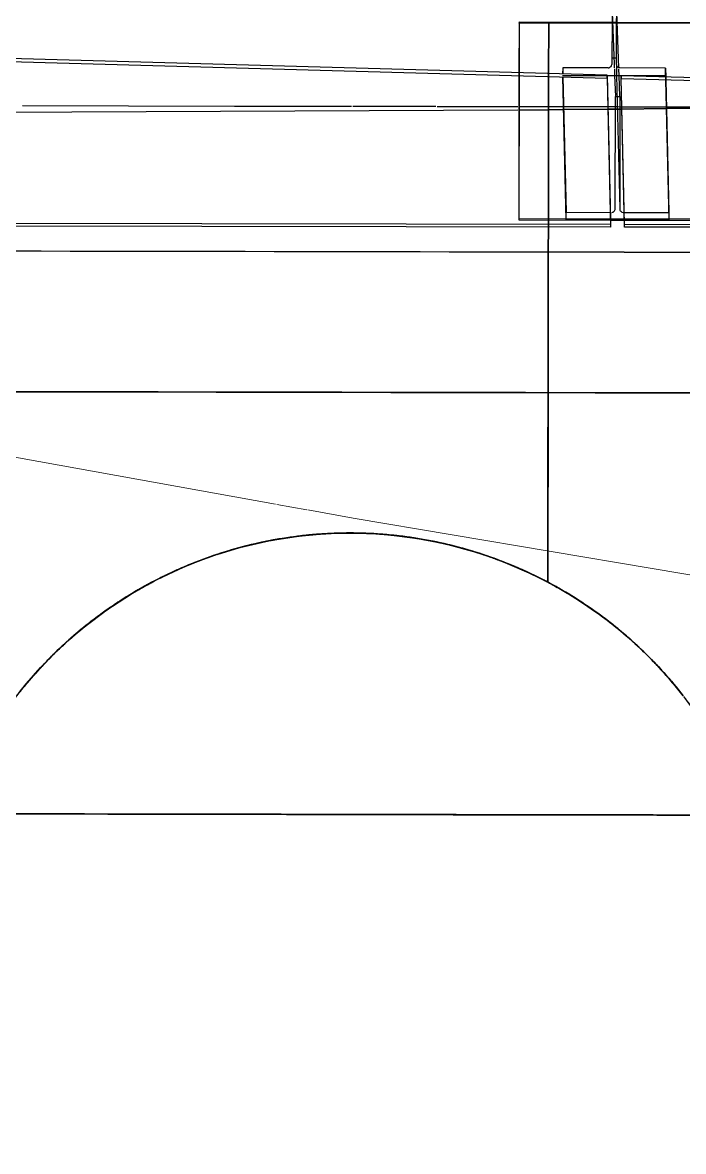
# Model space of a CAD drawing. Header units: metres. Extents: x -1147 to -802, y 5 to 567.
# Drawn here: x -994.52 to -993.581, y 508.175 to 509.779 of the extents above; entities that cross this region are included whole.
import ezdxf

# ---------------------------------------------------------------- set-up
doc = ezdxf.new("R2010")
doc.units = ezdxf.units.M
doc.layers.add('A-GENM', color=7, linetype='Continuous', lineweight=35)

# ---------------------------------------------------------------- blocks, each defined once
blk = doc.blocks.new('T2DPAA-T2D-PWA-SU-M2D-000002_dwg-40815123-DRG-2873010 - GENERAL ARRANGEMENT PLAN')
at = {"color": 7, "lineweight": 18, "true_color": 0xf0f0f0}
for p, q in [((-192.4275, 1034.0349), (-192.5016, 1034.9392)), ((-192.4238, 1033.9898), (-192.4274, 1034.0327))]:
    blk.add_line(p, q, dxfattribs=at)
at = {"color": 7, "lineweight": 18, "true_color": 0xf0f0f0, "flags": 128}
blk.add_lwpolyline([(-192.2862, 1032.5034), (-192.4184, 1033.923), (-192.4237, 1033.9882)], dxfattribs=at)
blk = doc.blocks.new('T2DPAA-T2D-PWA-SU-M2D-000100_Survey_rvt-1-DRG-2873010 - GENERAL ARRANGEMENT PLAN')
at = {"color": 254, "lineweight": 18, "true_color": 0xe1e1e1, "rotation": 75.11694444444437}
blk.add_blockref('T2DPAA-T2D-PWA-SU-M2D-000002_dwg-40815123-DRG-2873010 - GENERAL ARRANGEMENT PLAN', (-45.8213, 429.4778), dxfattribs=at)
blk = doc.blocks.new('T2DPAA-T2D-C3S-RW-M2D-100010_dwg-40802999-DRG-2873010 - GENERAL ARRANGEMENT PLAN')
at = {"color": 254, "lineweight": 25, "true_color": 0xe1e1e1}
for p, q in [((27.0903, -642.1642), (26.5806, -640.2328)), ((27.5198, -643.7921), (27.0905, -642.1651))]:
    blk.add_line(p, q, dxfattribs=at)
at = {"color": 254, "lineweight": 25, "true_color": 0xd5d5d5}
for p, q in [((27.5104, -642.1652), (27.4337, -641.8743)), ((27.5528, -642.3258), (27.5104, -642.1652)), ((27.5834, -642.4416), (27.5533, -642.3276)), ((27.6013, -642.5096), (27.5839, -642.4436)), ((27.6131, -642.5543), (27.6013, -642.5096)), ((27.6296, -642.6169), (27.6136, -642.556)), ((27.6457, -642.6777), (27.6296, -642.6169)), ((27.6492, -642.691), (27.6457, -642.6777)), ((27.6501, -642.6945), (27.6495, -642.6921)), ((27.6508, -642.6971), (27.6501, -642.6945)), ((27.6669, -642.7581), (27.6508, -642.6971)), ((27.685, -642.8268), (27.6669, -642.7581))]:
    blk.add_line(p, q, dxfattribs=at)
blk = doc.blocks.new('T2DPAA-T2D-PWC-RW-M2D-100010_RoadDesign_rvt-1-DRG-2873010 - GENERAL ARRANGEMENT PLAN')
at = {"color": 254, "lineweight": 18, "true_color": 0xe3e3e3, "rotation": 75.11694444444437}
blk.add_blockref('T2DPAA-T2D-C3S-RW-M2D-100010_dwg-40802999-DRG-2873010 - GENERAL ARRANGEMENT PLAN', (-1722.337, 648.0105), dxfattribs=at)
blk = doc.blocks.new('CappingBeam_RS39A_CB04 - CappingBeam_RS39A_CB04-57951987-DRG-2873010 - GENERAL ARRANGEMENT PLAN')
at = {"layer": 'A-GENM', "color": 253, "lineweight": 25, "true_color": 0xa3a3a3}
blk.add_open_spline([(109.4872, -4.711), (109.5435, -4.9245), (109.6562, -5.3515), (109.8816, -6.2056), (110.1633, -7.2733), (110.5014, -8.5546), (110.8394, -9.8358), (111.1775, -11.1169), (111.4334, -12.0866), (111.5765, -12.6293), (111.6071, -12.7449)], degree=3, knots=[0, 0, 0, 0, 0.0208333, 0.0416667, 0.0833333, 0.125, 0.1666667, 0.2083333, 0.25, 0.2612826, 0.2612826, 0.2612826, 0.2612826], dxfattribs=at)
at = {"layer": 'A-GENM', "color": 9, "lineweight": 25, "true_color": 0xbebebe}
for points in [[(110.8394, -9.8358), (110.9521, -10.2628), (111.0648, -10.6899), (111.1775, -11.1169)], [(111.1775, -11.1169), (111.2902, -11.544), (111.4028, -11.971), (111.5155, -12.398)]]:
    blk.add_open_spline(points, degree=3, dxfattribs=at)
blk = doc.blocks.new('Foundations-Piles - Px-1200-66435316-DRG-2873010 - GENERAL ARRANGEMENT PLAN')
at = {"layer": 'A-GENM', "color": 9, "lineweight": 25, "true_color": 0xbebebe}
for start, end in [(98.1818, 106.3636), (98.3596, 98.5825), (90, 98.1818), (94.9444, 97.7989), (90.4895, 94.9444), (90.164, 90.4895), (85.2605, 90), (86.7848, 89.6375), (85.2605, 86.7848), (82.3965, 85.2605), (81.8182, 85.2605), (81.9684, 82.3965), (73.6364, 81.8182), (103.1376, 105.9618), (98.5825, 103.1376), (78.6446, 81.4775), (74.3033, 78.6446), (73.7727, 74.3033), (106.3636, 114.5455), (106.6753, 114.5063), (65.4545, 73.6364), (70.5164, 73.319), (66.2101, 70.5164), (114.5455, 122.7273), (114.5455, 115.2366), (65.6922, 66.2101), (115.2366, 122.3499), (57.2727, 65.3533), (62.3963, 65.1622), (58.1168, 62.3963), (122.7273, 130.9091), (122.7273, 125.0334), (122.3499, 122.7273), (57.3808, 58.1168), (49.0909, 57.2727), (54.2818, 57.0073), (125.0334, 180), (50.0234, 54.2818), (130.9091, 139.0909), (49.1846, 50.0234), (40.9091, 49.0909), (46.1713, 48.8547), (41.9298, 46.1713), (139.0909, 147.2727), (40.988, 41.9298), (32.7273, 40.9091), (38.064, 40.7044), (33.8361, 38.064), (147.2727, 155.4545), (32.7911, 33.8361), (24.5455, 32.7273), (29.959, 32.5569), (25.7423, 29.959), (24.5938, 25.7423), (155.4545, 163.6364), (16.3636, 24.5455), (21.8559, 24.4124), (17.6484, 21.8559), (16.3962, 17.6484), (163.6364, 171.8182), (8.1818, 16.3636), (13.7542, 16.2713), (9.5543, 13.7542), (8.2308, 9.5543), (171.8182, 180), (5.6538, 8.1818), (0, 8.1818), (1.46, 5.6538), (180, 261.0336), (180, 188.1818), (351.8182, 0), (357.5544, 0), (0, 1.46), (353.3656, 357.5544), (351.8508, 353.3656), (188.1818, 196.3636), (343.6364, 351.8182), (349.4558, 351.8182), (345.2793, 349.4558), (343.7001, 345.2793), (196.3636, 204.5455), (335.4545, 343.6364), (341.3189, 343.5736), (337.1622, 341.3189), (335.4873, 337.1622), (204.5455, 212.7273), (327.2727, 335.4545), (333.2004, 335.363), (329.045, 333.2004), (327.3163, 329.045), (212.7273, 220.9091), (322.8889, 327.2727), (325.0821, 327.1535), (322.8889, 325.0821), (319.0909, 322.6844), (320.9277, 322.6844), (319.1453, 320.9277), (220.9091, 229.0909), (310.9091, 319.0909), (316.964, 318.9451), (312.8103, 316.964), (310.9744, 312.8103), (229.0909, 237.2727), (304.4598, 310.9091), (308.846, 310.7376), (304.6927, 308.846), (302.7273, 304.2872), (302.8036, 304.2872), (237.2727, 245.4545), (294.5455, 302.7273), (300.7283, 302.531), (296.575, 300.7283), (294.633, 296.575), (245.4545, 253.6364), (286.3636, 294.5455), (288.4572, 292.6107), (292.6107, 294.3251), (253.6364, 261.8182), (278.1818, 286.3636), (284.4932, 286.12), (286.4625, 288.4572), (261.0336, 261.8182), (278.1818, 280.1511), (280.1511, 284.4932), (261.8182, 264.2124), (261.8182, 270), (264.2124, 268.889), (268.889, 270), (270, 278.1818), (270, 272.219), (272.219, 276.7535), (276.7535, 278.1818)]:
    blk.add_arc((0, 0), 0.6, start, end, dxfattribs=at)
at = {"layer": 'A-GENM', "color": 254, "lineweight": 25, "true_color": 0xd1d1d1}
for start, end in [(97.7989, 98.1818), (89.6375, 90), (81.4775, 81.8182), (105.9618, 106.3636), (73.319, 73.6364), (65.4545, 65.6922), (286.12, 286.3636)]:
    blk.add_arc((0, 0), 0.6, start, end, dxfattribs=at)
blk = doc.blocks.new('StitchPour_RS39A_05 - StitchPour_RS39A_05-60503718-DRG-2873010 - GENERAL ARRANGEMENT PLAN')
at = {"layer": 'A-GENM', "color": 253, "lineweight": 25, "true_color": 0xa3a3a3}
for points, knots in [([(109.2938, -4.762), (109.3502, -4.9756), (109.4629, -5.4027), (109.6883, -6.2568), (109.97, -7.3246), (110.3081, -8.6059), (110.6461, -9.8872), (110.9842, -11.1684), (111.2401, -12.1381), (111.3833, -12.6808), (111.4138, -12.7963)], [0, 0, 0, 0, 0.0208333, 0.0416667, 0.0833333, 0.125, 0.1666667, 0.2083333, 0.25, 0.2612735, 0.2612735, 0.2612735, 0.2612735]), ([(110.8339, -12.9504), (110.8034, -12.8347), (110.6038, -12.0783), (110.3197, -11.0016), (109.9816, -9.7203), (109.728, -8.7592), (109.4744, -7.7982), (109.2209, -6.8372), (108.9673, -5.8762), (108.7982, -5.2355), (108.7137, -4.9151)], [0.7387138, 0.7387138, 0.7387138, 0.7387138, 0.75, 0.8125, 0.84375, 0.875, 0.90625, 0.9375, 0.96875, 1, 1, 1, 1])]:
    blk.add_open_spline(points, degree=3, knots=knots, dxfattribs=at)
at = {"layer": 'A-GENM', "color": 9, "lineweight": 25, "true_color": 0xbebebe}
for points in [[(110.1161, -10.2301), (110.2121, -10.5941), (110.3082, -10.958), (110.4042, -11.322)], [(110.8807, -10.7759), (110.9152, -10.9067), (110.9497, -11.0376), (110.9842, -11.1684)], [(110.9842, -11.1684), (111.0969, -11.5955), (111.2096, -12.0226), (111.3223, -12.4496)], [(110.4042, -11.322), (110.4375, -11.4481), (110.4708, -11.5742), (110.504, -11.7003)]]:
    blk.add_open_spline(points, degree=3, dxfattribs=at)
at = {"layer": 'A-GENM', "color": 253, "lineweight": 25, "true_color": 0xa3a3a3}
blk.add_open_spline([(110.504, -11.7003), (110.5434, -11.8494), (110.5827, -11.9984), (110.622, -12.1474)], degree=3, dxfattribs=at)
blk = doc.blocks.new('SCR_SW_6 - SCR_SW_6-66993697-DRG-2873010 - GENERAL ARRANGEMENT PLAN')
at = {"layer": 'A-GENM', "color": 253, "lineweight": 25, "true_color": 0xa3a3a3}
for p, q in [((0.0053, 0.2117), (1.107, 0.2405)), ((1.107, 0.2366), (0.0053, 0.2077)), ((1.107, 0.2405), (1.101, 0)), ((1.101, -0.004), (1.107, 0.2366)), ((1.107, 0.2405), (1.107, 0.2366)), ((0.0053, 0.2114), (0.0002, 0.0059)), ((0.0053, 0.2077), (0.0053, 0.2117)), ((0.0053, 0.2077), (0, -0.004)), ((0.0002, 0.0059), (0, 0)), ((0, 0), (0, -0.004)), ((1.101, 0), (0.0001, 0)), ((0, -0.004), (1.101, -0.004)), ((1.101, 0), (1.101, -0.004))]:
    blk.add_line(p, q, dxfattribs=at)
blk = doc.blocks.new('SCR_SW_7 - SCR_SW_7-66993698-DRG-2873010 - GENERAL ARRANGEMENT PLAN')
at = {"layer": 'A-GENM', "color": 253, "lineweight": 25, "true_color": 0xa3a3a3}
for p, q in [((0.0806, 0.1841), (1.1061, 0.2112)), ((1.106, 0.2072), (1.1061, 0.2112)), ((1.1061, 0.2112), (1.1061, 0.2072)), ((1.1061, 0.2072), (0.0805, 0.1802)), ((1.1008, -0.004), (1.1061, 0.2072)), ((1.1008, 0), (1.106, 0.2072)), ((1.1008, 0), (0.0802, 0)), ((0.0802, -0.0039), (1.1008, -0.004)), ((1.1008, -0.004), (1.1008, 0))]:
    blk.add_line(p, q, dxfattribs=at)
blk = doc.blocks.new('POST_1400_1A_250UB - 1A-68650725-DRG-2873010 - GENERAL ARRANGEMENT PLAN')
at = {"layer": 'A-GENM', "color": 253, "lineweight": 25, "true_color": 0xa3a3a3}
for p, q in [((-1094.1127, 509.7938), (-1094.1128, 509.7765)), ((-1094.1063, 509.7938), (-1094.1127, 509.7938)), ((-1094.1127, 509.7938), (-1094.1099, 509.7193)), ((-1094.1064, 509.7765), (-1094.1063, 509.7938)), ((-1094.1033, 509.7144), (-1094.1063, 509.7938)), ((-1094.1128, 509.7765), (-1094.1132, 509.7283)), ((-1094.1068, 509.7283), (-1094.1064, 509.7765)), ((-1094.1132, 509.7283), (-1094.1132, 509.7193)), ((-1094.1068, 509.7283), (-1094.1132, 509.7283)), ((-1094.1068, 509.7193), (-1094.1068, 509.7283)), ((-1094.183, 509.7145), (-1094.1831, 509.7056)), ((-1094.1182, 509.7144), (-1094.183, 509.7145)), ((-1094.183, 509.7145), (-1094.1828, 509.7056)), ((-1094.1163, 509.7148), (-1094.1172, 509.7145)), ((-1094.1147, 509.7158), (-1094.1163, 509.7148)), ((-1094.1099, 509.7193), (-1094.1097, 509.7144)), ((-1094.1096, 509.7133), (-1094.1093, 509.7036)), ((-1094.1068, 509.7192), (-1094.1066, 509.708)), ((-1094.1066, 509.708), (-1094.1065, 509.7036)), ((-1094.1038, 509.7147), (-1094.1054, 509.7158)), ((-1094.1018, 509.7144), (-1094.1038, 509.7147)), ((-1094.1029, 509.7036), (-1094.1032, 509.7124)), ((-1094.037, 509.7142), (-1094.1018, 509.7144)), ((-1094.0371, 509.7035), (-1094.037, 509.7142)), ((-1094.037, 509.7142), (-1094.0367, 509.7015)), ((-1094.1831, 509.7037), (-1094.12, 509.7036)), ((-1094.1782, 509.4981), (-1094.183, 509.7017)), ((-1094.1827, 509.7017), (-1094.1782, 509.5092)), ((-1094.12, 509.7036), (-1094.0371, 509.7035)), ((-1094.1093, 509.7036), (-1094.1081, 509.674)), ((-1094.1065, 509.7036), (-1094.102, 509.514)), ((-1094.1017, 509.6739), (-1094.1029, 509.7036)), ((-1094.037, 509.7015), (-1094.0369, 509.6976)), ((-1094.0369, 509.6976), (-1094.0322, 509.4979)), ((-1094.0367, 509.7015), (-1094.0366, 509.6976)), ((-1094.0366, 509.6976), (-1094.0322, 509.5089)), ((-1094.1084, 509.5142), (-1094.1081, 509.674)), ((-1094.1081, 509.674), (-1094.1058, 509.6739)), ((-1094.1045, 509.6739), (-1094.1017, 509.6739)), ((-1094.1017, 509.6739), (-1094.102, 509.5141)), ((-1094.1782, 509.4981), (-1094.1782, 509.5092)), ((-1094.1782, 509.5092), (-1094.1156, 509.5091)), ((-1094.1134, 509.5091), (-1094.1124, 509.5092)), ((-1094.1124, 509.5092), (-1094.1115, 509.5095)), ((-1094.1115, 509.5095), (-1094.1099, 509.5106)), ((-1094.1006, 509.5106), (-1094.099, 509.5095)), ((-1094.099, 509.5095), (-1094.097, 509.5091)), ((-1094.0956, 509.5091), (-1094.0325, 509.5089)), ((-1094.0322, 509.5089), (-1094.0322, 509.4979)), ((-1094.1154, 509.498), (-1094.1782, 509.4981)), ((-1094.0953, 509.498), (-1094.1154, 509.498)), ((-1094.0322, 509.4979), (-1094.0953, 509.498))]:
    blk.add_line(p, q, dxfattribs=at)
for centre, start_param, end_param in [((-1094.1182, 509.7193), 4.687085, 4.78717), ((-1094.1182, 509.7193), 4.78717, 4.887255), ((-1094.1182, 509.7193), 5.472472, 6.257893), ((-1094.1018, 509.7193), 3.116277, 3.901699)]:
    blk.add_ellipse(centre, major_axis=(0.005, 0.00012), ratio=0.989156, start_param=start_param, end_param=end_param, dxfattribs=at)
for points in [[(-1094.1099, 509.5106), (-1094.1094, 509.5111), (-1094.1087, 509.5122), (-1094.1084, 509.5135), (-1094.1084, 509.5142)], [(-1094.102, 509.5141), (-1094.102, 509.5135), (-1094.1018, 509.5122), (-1094.101, 509.5111), (-1094.1006, 509.5106)]]:
    blk.add_open_spline(points, degree=3, dxfattribs=at)
blk = doc.blocks.new('PLATE ph - PLATE ph-V18-DRG-2873010 - GENERAL ARRANGEMENT PLAN')
at = {"layer": 'A-GENM', "color": 253, "lineweight": 25, "true_color": 0xa3a3a3}
for p, q in [((-1094.2447, 509.7782), (-1094.2449, 509.7074)), ((-1094.2447, 509.7782), (-1094.2445, 509.7797)), ((-1094.2447, 509.7073), (-1094.2445, 509.7782)), ((-1094.1128, 509.7779), (-1094.2447, 509.7782)), ((-1094.2445, 509.7797), (-1094.1128, 509.7794)), ((-1094.1128, 509.7794), (-1094.1075, 509.7794)), ((-1094.1069, 509.7779), (-1094.1128, 509.7779)), ((-1094.1064, 509.7794), (-1093.9645, 509.7791)), ((-1093.9647, 509.7776), (-1094.1064, 509.7779)), ((-1093.9649, 509.6995), (-1093.9647, 509.7776)), ((-1093.9645, 509.7791), (-1093.9647, 509.6995)), ((-1093.9645, 509.7791), (-1093.9647, 509.7776)), ((-1094.2449, 509.7074), (-1094.2452, 509.4983)), ((-1094.245, 509.4998), (-1094.2447, 509.7073)), ((-1093.9652, 509.4977), (-1093.9649, 509.6955)), ((-1093.9647, 509.6955), (-1093.965, 509.4992)), ((-1093.9649, 509.6955), (-1093.9649, 509.6995)), ((-1093.9647, 509.6995), (-1093.9647, 509.6955)), ((-1094.245, 509.4998), (-1094.2452, 509.4983)), ((-1094.2452, 509.4983), (-1094.1154, 509.498)), ((-1094.1783, 509.4996), (-1094.245, 509.4998)), ((-1094.1154, 509.4995), (-1094.1783, 509.4996)), ((-1094.0954, 509.4995), (-1094.1154, 509.4995)), ((-1094.0323, 509.4994), (-1094.0954, 509.4995)), ((-1093.9652, 509.4992), (-1094.0323, 509.4994)), ((-1093.9652, 509.4977), (-1093.965, 509.4992)), ((-1094.1154, 509.498), (-1094.0953, 509.498)), ((-1094.0953, 509.498), (-1093.9652, 509.4977))]:
    blk.add_line(p, q, dxfattribs=at)
blk = doc.blocks.new('T2DPAA-T2D-C3S-RS-M3D-100334_rvt-1-DRG-2873010 - GENERAL ARRANGEMENT PLAN')
at = {"layer": 'A-GENM', "color": 253, "lineweight": 25, "true_color": 0xa3a3a3}
for p, q in [((-1094.203, 509.7062), (-1094.2028, 509.7781)), ((-1094.2028, 509.7781), (-1094.203, 509.7062)), ((-1094.2028, 509.7781), (-1094.203, 509.7062)), ((-1094.203, 509.7062), (-1094.2028, 509.7781)), ((-1094.203, 509.6705), (-1094.203, 509.7062)), ((-1094.203, 509.7062), (-1094.203, 509.6549)), ((-1094.203, 509.7062), (-1094.203, 509.6705)), ((-1094.203, 509.6549), (-1094.203, 509.7062)), ((-1094.2033, 509.4988), (-1094.203, 509.6705)), ((-1094.203, 509.6705), (-1094.2033, 509.4988)), ((-1095.086, 509.6511), (-1094.2467, 509.6547)), ((-1095.086, 509.6511), (-1094.2467, 509.6547)), ((-1094.245, 509.6547), (-1094.203, 509.6549)), ((-1094.245, 509.6547), (-1094.203, 509.6549)), ((-1094.203, 509.6549), (-1094.2033, 509.4982)), ((-1094.2033, 509.4982), (-1094.203, 509.6549)), ((-1094.203, 509.6549), (-1094.1819, 509.6551)), ((-1094.1819, 509.6551), (-1094.203, 509.6549)), ((-1094.1819, 509.6551), (-1094.119, 509.6558)), ((-1094.119, 509.6558), (-1094.1819, 509.6551)), ((-1094.119, 509.6558), (-1094.1053, 509.656)), ((-1094.1053, 509.656), (-1094.119, 509.6558)), ((-1094.1042, 509.656), (-1094.1018, 509.656)), ((-1094.1018, 509.656), (-1094.1042, 509.656)), ((-1094.1018, 509.656), (-1094.099, 509.656)), ((-1094.099, 509.656), (-1094.1018, 509.656)), ((-1094.099, 509.656), (-1094.036, 509.6567)), ((-1094.036, 509.6567), (-1094.099, 509.656)), ((-1094.036, 509.6567), (-1093.965, 509.6575)), ((-1093.965, 509.6575), (-1094.036, 509.6567)), ((-1094.2034, 509.453), (-1094.2033, 509.4884)), ((-1094.2033, 509.4884), (-1094.2034, 509.453)), ((-1094.2033, 509.4884), (-1094.2034, 509.453)), ((-1094.2034, 509.453), (-1094.2033, 509.4884)), ((-1094.2033, 509.4884), (-1094.2033, 509.4982)), ((-1094.2033, 509.4982), (-1094.2033, 509.4884)), ((-1094.2033, 509.4982), (-1094.2033, 509.4884)), ((-1094.2033, 509.4884), (-1094.2033, 509.4982))]:
    blk.add_line(p, q, dxfattribs=at)
at = {"layer": 'A-GENM', "color": 9, "lineweight": 25, "true_color": 0xbebebe}
for p, q in [((-1094.2034, 509.453), (-1094.2038, 509.253)), ((-1094.2038, 509.253), (-1094.2034, 509.453)), ((-1094.2036, 509.3271), (-1094.2034, 509.453)), ((-1094.2038, 509.253), (-1094.2036, 509.3271)), ((-1094.2038, 509.253), (-1094.2042, 508.9836)), ((-1094.2042, 508.9836), (-1094.2038, 509.253)), ((-1094.2039, 509.1553), (-1094.2038, 509.253)), ((-1094.2042, 508.9836), (-1094.2039, 509.1553)), ((-1094.5982, 509.0427), (-1094.558, 509.049)), ((-1094.558, 509.049), (-1094.528, 509.0519)), ((-1094.528, 509.0519), (-1094.5141, 509.0528)), ((-1094.5141, 509.0528), (-1094.5039, 509.0532)), ((-1094.5024, 509.0532), (-1094.4734, 509.0533)), ((-1094.4734, 509.0533), (-1094.4442, 509.0521)), ((-1094.4442, 509.0521), (-1094.4294, 509.0509)), ((-1094.4294, 509.0509), (-1094.389, 509.0457)), ((-1094.6413, 509.0328), (-1094.6109, 509.0402)), ((-1094.6109, 509.0402), (-1094.5982, 509.0427)), ((-1094.389, 509.0457), (-1094.3613, 509.0405)), ((-1094.3613, 509.0405), (-1094.3459, 509.0371)), ((-1094.3459, 509.0371), (-1094.3065, 509.0262)), ((-1094.7214, 509.005), (-1094.6913, 509.017)), ((-1094.6913, 509.017), (-1094.68, 509.0209)), ((-1094.68, 509.0209), (-1094.6755, 509.0225)), ((-1094.6736, 509.0231), (-1094.6413, 509.0328)), ((-1094.3065, 509.0262), (-1094.2808, 509.0176)), ((-1094.2808, 509.0176), (-1094.2651, 509.0117)), ((-1094.758, 508.9879), (-1094.7214, 509.005)), ((-1094.2651, 509.0117), (-1094.2277, 508.9954)), ((-1094.7677, 508.9828), (-1094.758, 508.9879)), ((-1094.2277, 508.9954), (-1094.2042, 508.9836)), ((-1094.7968, 508.9662), (-1094.7677, 508.9828)), ((-1094.1887, 508.9751), (-1094.2042, 508.9836)), ((-1094.1534, 508.9534), (-1094.1887, 508.9751)), ((-1094.8305, 508.9441), (-1094.7968, 508.9662)), ((-1094.866, 508.9171), (-1094.8387, 508.9383)), ((-1094.8387, 508.9383), (-1094.8305, 508.9441)), ((-1094.0862, 508.9016), (-1094.1181, 508.928)), ((-1094.8856, 508.9003), (-1094.866, 508.9171)), ((-1094.9027, 508.8844), (-1094.8962, 508.8906)), ((-1094.8962, 508.8906), (-1094.8875, 508.8986)), ((-1094.9277, 508.8587), (-1094.9027, 508.8844)), ((-1094.9507, 508.8321), (-1094.9277, 508.8587)), ((-1094.0269, 508.8408), (-1094.0547, 508.8715)), ((-1094.0119, 508.8223), (-1094.0269, 508.8408))]:
    blk.add_line(p, q, dxfattribs=at)
at = {"layer": 'A-GENM', "color": 9, "lineweight": 25, "true_color": 0xbebebe, "flags": 128}
for points in [[(-1094.2034, 509.453), (-1094.2036, 509.3271), (-1094.2038, 509.253)], [(-1094.2038, 509.253), (-1094.2039, 509.1553), (-1094.2042, 508.9836)], [(-1094.1181, 508.928), (-1094.1328, 508.9391), (-1094.1534, 508.9534)], [(-1094.0547, 508.8715), (-1094.0683, 508.8849), (-1094.0862, 508.9016)]]:
    blk.add_lwpolyline(points, dxfattribs=at)
at = {"layer": 'A-GENM', "color": 254, "lineweight": 25, "true_color": 0xd1d1d1}
for points in [[(-1094.5327, 509.0516), (-1094.55, 509.0502), (-1094.5673, 509.0481), (-1094.5845, 509.0452)], [(-1094.522, 509.0523), (-1094.5256, 509.0521), (-1094.5291, 509.0519), (-1094.5327, 509.0516)], [(-1094.5017, 509.0532), (-1094.5085, 509.0531), (-1094.5153, 509.0527), (-1094.522, 509.0523)], [(-1094.4586, 509.0529), (-1094.473, 509.0535), (-1094.4874, 509.0536), (-1094.5017, 509.0532)], [(-1094.4484, 509.0523), (-1094.4518, 509.0526), (-1094.4552, 509.0527), (-1094.4586, 509.0529)], [(-1094.4383, 509.0516), (-1094.4417, 509.0519), (-1094.4451, 509.0521), (-1094.4484, 509.0523)], [(-1094.4157, 509.0494), (-1094.4232, 509.0503), (-1094.4308, 509.051), (-1094.4383, 509.0516)], [(-1094.3731, 509.0429), (-1094.3872, 509.0456), (-1094.4014, 509.0478), (-1094.4157, 509.0494)], [(-1094.6159, 509.0391), (-1094.6332, 509.0352), (-1094.6504, 509.0305), (-1094.6673, 509.0251)], [(-1094.6052, 509.0413), (-1094.6088, 509.0406), (-1094.6123, 509.0399), (-1094.6159, 509.0391)], [(-1094.5874, 509.0447), (-1094.5933, 509.0437), (-1094.5993, 509.0426), (-1094.6052, 509.0413)], [(-1094.3648, 509.0413), (-1094.3676, 509.0418), (-1094.3703, 509.0424), (-1094.3731, 509.0429)], [(-1094.3575, 509.0397), (-1094.3599, 509.0403), (-1094.3624, 509.0408), (-1094.3648, 509.0413)], [(-1094.3311, 509.0333), (-1094.3392, 509.0355), (-1094.3474, 509.0375), (-1094.3557, 509.0393)], [(-1094.2903, 509.0209), (-1094.3037, 509.0255), (-1094.3173, 509.0297), (-1094.3311, 509.0333)], [(-1094.6861, 509.0188), (-1094.6896, 509.0176), (-1094.693, 509.0163), (-1094.6965, 509.015)], [(-1094.671, 509.024), (-1094.676, 509.0223), (-1094.6811, 509.0206), (-1094.6861, 509.0188)], [(-1094.2837, 509.0186), (-1094.2859, 509.0194), (-1094.2881, 509.0202), (-1094.2903, 509.0209)], [(-1094.2758, 509.0157), (-1094.2784, 509.0167), (-1094.281, 509.0177), (-1094.2837, 509.0186)], [(-1094.6965, 509.015), (-1094.7135, 509.0086), (-1094.7302, 509.0015), (-1094.7465, 508.9936)], [(-1094.2504, 509.0056), (-1094.2588, 509.0092), (-1094.2672, 509.0126), (-1094.2758, 509.0157)], [(-1094.2118, 508.9876), (-1094.2245, 508.994), (-1094.2374, 509.0001), (-1094.2504, 509.0056)], [(-1094.7632, 508.9852), (-1094.7664, 508.9835), (-1094.7696, 508.9818), (-1094.7728, 508.98)], [(-1094.7507, 508.9915), (-1094.7549, 508.9895), (-1094.759, 508.9873), (-1094.7632, 508.9852)], [(-1094.7465, 508.9936), (-1094.7474, 508.9931), (-1094.7483, 508.9927), (-1094.7492, 508.9923)], [(-1094.2066, 508.9849), (-1094.2083, 508.9858), (-1094.2101, 508.9867), (-1094.2118, 508.9876)], [(-1094.1999, 508.9813), (-1094.2021, 508.9825), (-1094.2043, 508.9837), (-1094.2066, 508.9849)], [(-1094.7886, 508.9711), (-1094.7994, 508.9647), (-1094.8101, 508.9581), (-1094.8205, 508.9511)], [(-1094.7728, 508.98), (-1094.7781, 508.9771), (-1094.7834, 508.9741), (-1094.7886, 508.9711)], [(-1094.1745, 508.9668), (-1094.1829, 508.9718), (-1094.1913, 508.9767), (-1094.1999, 508.9813)], [(-1094.1389, 508.9434), (-1094.1505, 508.9516), (-1094.1624, 508.9594), (-1094.1745, 508.9668)], [(-1094.8348, 508.9411), (-1094.8377, 508.939), (-1094.8406, 508.9369), (-1094.8434, 508.9348)], [(-1094.825, 508.948), (-1094.8283, 508.9457), (-1094.8316, 508.9434), (-1094.8348, 508.9411)], [(-1094.1347, 508.9404), (-1094.1361, 508.9414), (-1094.1375, 508.9424), (-1094.1389, 508.9434)], [(-1094.129, 508.9363), (-1094.1309, 508.9377), (-1094.1328, 508.9391), (-1094.1347, 508.9404)], [(-1094.1049, 508.9176), (-1094.1128, 508.924), (-1094.1208, 508.9303), (-1094.129, 508.9363)], [(-1094.0729, 508.8894), (-1094.0832, 508.8991), (-1094.0939, 508.9086), (-1094.1049, 508.9176)], [(-1094.8922, 508.8943), (-1094.8947, 508.892), (-1094.8972, 508.8896), (-1094.8997, 508.8873)], [(-1094.0697, 508.8863), (-1094.0708, 508.8874), (-1094.0718, 508.8884), (-1094.0729, 508.8894)], [(-1094.8997, 508.8873), (-1094.9021, 508.8849), (-1094.9046, 508.8826), (-1094.907, 508.8802)], [(-1094.0652, 508.882), (-1094.0667, 508.8834), (-1094.0682, 508.8849), (-1094.0697, 508.8863)], [(-1094.043, 508.859), (-1094.0502, 508.8668), (-1094.0576, 508.8745), (-1094.0652, 508.882)], [(-1094.0153, 508.8265), (-1094.0241, 508.8377), (-1094.0334, 508.8485), (-1094.043, 508.859)], [(-1094.013, 508.8237), (-1094.0138, 508.8246), (-1094.0145, 508.8256), (-1094.0153, 508.8265)]]:
    blk.add_open_spline(points, degree=3, dxfattribs=at)
at = {"layer": 'A-GENM', "color": 9, "lineweight": 25, "true_color": 0xbebebe}
for points in [[(-1094.5845, 509.0452), (-1094.5673, 509.0481), (-1094.55, 509.0502), (-1094.5327, 509.0516)], [(-1094.5826, 509.0455), (-1094.5656, 509.0483), (-1094.5486, 509.0504), (-1094.5315, 509.0517)], [(-1094.5327, 509.0516), (-1094.5291, 509.0519), (-1094.5256, 509.0521), (-1094.522, 509.0523)], [(-1094.5315, 509.0517), (-1094.5284, 509.0519), (-1094.5253, 509.0521), (-1094.5222, 509.0523)], [(-1094.5222, 509.0523), (-1094.5161, 509.0527), (-1094.5101, 509.053), (-1094.504, 509.0532)], [(-1094.522, 509.0523), (-1094.5153, 509.0528), (-1094.5085, 509.0531), (-1094.5017, 509.0532)], [(-1094.5017, 509.0532), (-1094.484, 509.0537), (-1094.4662, 509.0534), (-1094.4484, 509.0523)], [(-1094.4484, 509.0523), (-1094.4451, 509.0521), (-1094.4417, 509.0519), (-1094.4383, 509.0516)], [(-1094.447, 509.0523), (-1094.4443, 509.0521), (-1094.4417, 509.0519), (-1094.439, 509.0517)], [(-1094.439, 509.0517), (-1094.4323, 509.0512), (-1094.4257, 509.0505), (-1094.419, 509.0498)], [(-1094.4383, 509.0516), (-1094.4308, 509.051), (-1094.4232, 509.0503), (-1094.4157, 509.0494)], [(-1094.419, 509.0498), (-1094.4172, 509.0496), (-1094.4153, 509.0494), (-1094.4134, 509.0492)], [(-1094.4157, 509.0494), (-1094.3986, 509.0474), (-1094.3817, 509.0447), (-1094.3648, 509.0413)], [(-1094.6673, 509.0251), (-1094.6504, 509.0305), (-1094.6332, 509.0352), (-1094.6159, 509.039)], [(-1094.6668, 509.0253), (-1094.6498, 509.0307), (-1094.6325, 509.0354), (-1094.615, 509.0393)], [(-1094.6159, 509.039), (-1094.6123, 509.0398), (-1094.6088, 509.0406), (-1094.6052, 509.0413)], [(-1094.615, 509.0393), (-1094.6117, 509.04), (-1094.6083, 509.0407), (-1094.605, 509.0414)], [(-1094.6052, 509.0413), (-1094.5993, 509.0425), (-1094.5933, 509.0437), (-1094.5874, 509.0447)], [(-1094.605, 509.0414), (-1094.5995, 509.0425), (-1094.5941, 509.0435), (-1094.5886, 509.0445)], [(-1094.5886, 509.0445), (-1094.5873, 509.0447), (-1094.5861, 509.0449), (-1094.5848, 509.0451)], [(-1094.367, 509.0417), (-1094.3657, 509.0415), (-1094.3644, 509.0412), (-1094.3631, 509.0409)], [(-1094.3648, 509.0413), (-1094.3624, 509.0408), (-1094.3599, 509.0403), (-1094.3575, 509.0397)], [(-1094.3631, 509.0409), (-1094.3612, 509.0405), (-1094.3592, 509.0401), (-1094.3572, 509.0397)], [(-1094.3572, 509.0397), (-1094.3498, 509.0381), (-1094.3425, 509.0363), (-1094.3352, 509.0344)], [(-1094.3557, 509.0393), (-1094.3474, 509.0375), (-1094.3392, 509.0355), (-1094.3311, 509.0333)], [(-1094.3352, 509.0344), (-1094.3344, 509.0342), (-1094.3335, 509.034), (-1094.3327, 509.0338)], [(-1094.3311, 509.0333), (-1094.3173, 509.0297), (-1094.3037, 509.0255), (-1094.2903, 509.0209)], [(-1094.6965, 509.015), (-1094.693, 509.0163), (-1094.6896, 509.0176), (-1094.6861, 509.0188)], [(-1094.6959, 509.0153), (-1094.6925, 509.0165), (-1094.6891, 509.0178), (-1094.6857, 509.019)], [(-1094.6861, 509.0188), (-1094.6811, 509.0206), (-1094.676, 509.0223), (-1094.671, 509.024)], [(-1094.6857, 509.019), (-1094.6808, 509.0207), (-1094.6759, 509.0224), (-1094.671, 509.024)], [(-1094.3291, 509.0328), (-1094.3277, 509.0324), (-1094.3263, 509.032), (-1094.3249, 509.0317)], [(-1094.3249, 509.0317), (-1094.3109, 509.0278), (-1094.2971, 509.0234), (-1094.2835, 509.0186)], [(-1094.2903, 509.0209), (-1094.2881, 509.0202), (-1094.2859, 509.0194), (-1094.2837, 509.0186)], [(-1094.2837, 509.0186), (-1094.281, 509.0177), (-1094.2784, 509.0167), (-1094.2758, 509.0157)], [(-1094.2817, 509.0179), (-1094.2806, 509.0175), (-1094.2795, 509.0171), (-1094.2784, 509.0167)], [(-1094.7465, 508.9936), (-1094.735, 508.9991), (-1094.7233, 509.0043), (-1094.7114, 509.0092)], [(-1094.7114, 509.0092), (-1094.7065, 509.0112), (-1094.7015, 509.0131), (-1094.6965, 509.015)], [(-1094.2784, 509.0167), (-1094.2703, 509.0137), (-1094.2624, 509.0106), (-1094.2544, 509.0073)], [(-1094.2758, 509.0157), (-1094.2672, 509.0126), (-1094.2588, 509.0092), (-1094.2504, 509.0056)], [(-1094.2544, 509.0073), (-1094.2531, 509.0067), (-1094.2517, 509.0062), (-1094.2503, 509.0056)], [(-1094.2504, 509.0056), (-1094.2374, 509.0001), (-1094.2245, 508.994), (-1094.2118, 508.9876)], [(-1094.248, 509.0046), (-1094.2464, 509.0039), (-1094.2448, 509.0032), (-1094.2433, 509.0025)], [(-1094.2433, 509.0025), (-1094.23, 508.9967), (-1094.217, 508.9904), (-1094.2042, 508.9836)], [(-1094.7728, 508.98), (-1094.7696, 508.9818), (-1094.7664, 508.9835), (-1094.7632, 508.9852)], [(-1094.7725, 508.9802), (-1094.7692, 508.982), (-1094.7659, 508.9837), (-1094.7626, 508.9855)], [(-1094.7632, 508.9852), (-1094.759, 508.9873), (-1094.7549, 508.9894), (-1094.7507, 508.9915)], [(-1094.7492, 508.9923), (-1094.7483, 508.9927), (-1094.7474, 508.9931), (-1094.7465, 508.9936)], [(-1094.2118, 508.9876), (-1094.2101, 508.9867), (-1094.2083, 508.9858), (-1094.2066, 508.9849)], [(-1094.2066, 508.9849), (-1094.2043, 508.9837), (-1094.2021, 508.9825), (-1094.1999, 508.9813)], [(-1094.8205, 508.9511), (-1094.8101, 508.9581), (-1094.7994, 508.9647), (-1094.7886, 508.9711)], [(-1094.7886, 508.9711), (-1094.7834, 508.9741), (-1094.7781, 508.9771), (-1094.7728, 508.98)], [(-1094.2042, 508.9836), (-1094.1953, 508.9789), (-1094.1864, 508.9739), (-1094.1777, 508.9687)], [(-1094.1777, 508.9687), (-1094.1758, 508.9676), (-1094.1739, 508.9664), (-1094.172, 508.9653)], [(-1094.1745, 508.9668), (-1094.1609, 508.9585), (-1094.1476, 508.9497), (-1094.1347, 508.9404)], [(-1094.172, 508.9653), (-1094.1586, 508.957), (-1094.1455, 508.9483), (-1094.1328, 508.9391)], [(-1094.8434, 508.9348), (-1094.8406, 508.9369), (-1094.8377, 508.939), (-1094.8348, 508.9411)], [(-1094.8433, 508.9349), (-1094.8403, 508.9371), (-1094.8373, 508.9393), (-1094.8343, 508.9414)], [(-1094.8348, 508.9411), (-1094.8316, 508.9434), (-1094.8283, 508.9457), (-1094.825, 508.948)], [(-1094.8343, 508.9414), (-1094.8303, 508.9443), (-1094.8263, 508.9471), (-1094.8222, 508.9499)], [(-1094.1347, 508.9404), (-1094.1328, 508.9391), (-1094.1309, 508.9377), (-1094.129, 508.9363)], [(-1094.1328, 508.9391), (-1094.124, 508.9327), (-1094.1155, 508.9262), (-1094.1071, 508.9194)], [(-1094.8876, 508.8985), (-1094.8785, 508.9067), (-1094.8692, 508.9147), (-1094.8596, 508.9223)], [(-1094.8596, 508.9223), (-1094.8543, 508.9266), (-1094.8489, 508.9307), (-1094.8434, 508.9348)], [(-1094.129, 508.9363), (-1094.1208, 508.9303), (-1094.1128, 508.924), (-1094.1049, 508.9176)], [(-1094.1053, 508.9179), (-1094.1044, 508.9172), (-1094.1036, 508.9165), (-1094.1027, 508.9157)], [(-1094.1027, 508.9157), (-1094.0908, 508.9059), (-1094.0793, 508.8956), (-1094.0682, 508.8849)], [(-1094.8997, 508.8873), (-1094.8972, 508.8896), (-1094.8947, 508.8919), (-1094.8922, 508.8943)], [(-1094.8992, 508.8877), (-1094.8962, 508.8906), (-1094.8932, 508.8934), (-1094.8902, 508.8962)], [(-1094.9467, 508.8369), (-1094.9342, 508.852), (-1094.9209, 508.8664), (-1094.9069, 508.8802)], [(-1094.907, 508.8802), (-1094.9044, 508.8827), (-1094.9018, 508.8852), (-1094.8992, 508.8877)], [(-1094.9069, 508.8802), (-1094.9045, 508.8826), (-1094.9021, 508.8849), (-1094.8997, 508.8873)], [(-1094.0697, 508.8864), (-1094.0682, 508.8849), (-1094.0667, 508.8834), (-1094.0652, 508.882)], [(-1094.0682, 508.8849), (-1094.06, 508.877), (-1094.052, 508.8688), (-1094.0442, 508.8604)], [(-1094.0652, 508.882), (-1094.0576, 508.8745), (-1094.0502, 508.8668), (-1094.043, 508.859)], [(-1094.043, 508.859), (-1094.0334, 508.8485), (-1094.0241, 508.8377), (-1094.0153, 508.8265)], [(-1094.039, 508.8546), (-1094.0296, 508.8441), (-1094.0206, 508.8334), (-1094.0119, 508.8223)], [(-1094.956, 508.8254), (-1094.9539, 508.828), (-1094.9518, 508.8307), (-1094.9497, 508.8333)], [(-1094.0153, 508.8265), (-1094.0145, 508.8256), (-1094.0138, 508.8246), (-1094.013, 508.8237)]]:
    blk.add_open_spline(points, degree=3, dxfattribs=at)
for points, knots in [([(-1094.4993, 509.0533), (-1094.4983, 509.0533), (-1094.4808, 509.0537), (-1094.4634, 509.0533), (-1094.447, 509.0523)], [0.7562588, 0.7562588, 0.7562588, 0.7562588, 0.75862069, 0.79787252, 0.79787252, 0.79787252, 0.79787252]), ([(-1094.4134, 509.0492), (-1094.4122, 509.049), (-1094.3967, 509.0471), (-1094.3812, 509.0446), (-1094.367, 509.0417)], [0.82465877, 0.82465877, 0.82465877, 0.82465877, 0.82758621, 0.86206897, 0.86206897, 0.86206897, 0.86206897]), ([(-1094.7626, 508.9855), (-1094.7575, 508.9881), (-1094.7358, 508.9991), (-1094.7133, 509.0087), (-1094.6959, 509.0153)], [0.53800379, 0.53800379, 0.53800379, 0.53800379, 0.55172414, 0.59620018, 0.59620018, 0.59620018, 0.59620018]), ([(-1094.8222, 508.9499), (-1094.8103, 508.958), (-1094.7938, 508.9683), (-1094.7769, 508.9778), (-1094.7725, 508.9802)], [0.48275862, 0.48275862, 0.48275862, 0.48275862, 0.51724138, 0.52912456, 0.52912456, 0.52912456, 0.52912456]), ([(-1094.1999, 508.9813), (-1094.1976, 508.98), (-1094.189, 508.9754), (-1094.1806, 508.9705), (-1094.1745, 508.9668)], [-0.82547662, -0.82547662, -0.82547662, -0.82547662, -0.81578947, -0.78947368, -0.78947368, -0.78947368, -0.78947368]), ([(-1094.8902, 508.8962), (-1094.8795, 508.9059), (-1094.8641, 508.9191), (-1094.848, 508.9314), (-1094.8433, 508.9349)], [0.4137931, 0.4137931, 0.4137931, 0.4137931, 0.44827586, 0.4621507, 0.4621507, 0.4621507, 0.4621507]), ([(-1094.1049, 508.9176), (-1094.0939, 508.9086), (-1094.0821, 508.8982), (-1094.0708, 508.8874), (-1094.0697, 508.8864)], [-0.68421053, -0.68421053, -0.68421053, -0.68421053, -0.63157895, -0.62615671, -0.62615671, -0.62615671, -0.62615671]), ([(-1094.9477, 508.8357), (-1094.9391, 508.846), (-1094.9258, 508.8611), (-1094.9118, 508.8755), (-1094.907, 508.8802)], [0.34731835, 0.34731835, 0.34731835, 0.34731835, 0.37931034, 0.39530299, 0.39530299, 0.39530299, 0.39530299])]:
    blk.add_open_spline(points, degree=3, knots=knots, dxfattribs=at)
at = {"layer": 'A-GENM', "color": 254, "lineweight": 25, "true_color": 0xd1d1d1}
for points, knots in [([(-1094.8434, 508.9348), (-1094.8489, 508.9307), (-1094.864, 508.9191), (-1094.8785, 508.9067), (-1094.8876, 508.8985)], [-0.51818748, -0.51818748, -0.51818748, -0.51818748, -0.5, -0.46711651, -0.46711651, -0.46711651, -0.46711651]), ([(-1094.907, 508.8802), (-1094.9123, 508.8749), (-1094.926, 508.8608), (-1094.939, 508.8461), (-1094.9467, 508.8369)], [-0.44337149, -0.44337149, -0.44337149, -0.44337149, -0.42307692, -0.39086805, -0.39086805, -0.39086805, -0.39086805])]:
    blk.add_open_spline(points, degree=3, knots=knots, dxfattribs=at)
at = {"layer": 'A-GENM', "color": 253, "lineweight": 25, "true_color": 0xa3a3a3, "rotation": 75.11694444444437}
for name, p in [('CappingBeam_RS39A_CB04 - CappingBeam_RS39A_CB04-57951987-DRG-2873010 - GENERAL ARRANGEMENT PLAN', (-1134.0578, 404.8616)), ('StitchPour_RS39A_05 - StitchPour_RS39A_05-60503718-DRG-2873010 - GENERAL ARRANGEMENT PLAN', (-1134.0578, 404.8616)), ('Foundations-Piles - Px-1200-66435316-DRG-2873010 - GENERAL ARRANGEMENT PLAN', (-1094.4852, 508.4535))]:
    blk.add_blockref(name, p, dxfattribs=at)
at = {"layer": 'A-GENM', "color": 253, "lineweight": 25, "true_color": 0xa3a3a3}
for name in ['POST_1400_1A_250UB - 1A-68650725-DRG-2873010 - GENERAL ARRANGEMENT PLAN', 'PLATE ph - PLATE ph-V18-DRG-2873010 - GENERAL ARRANGEMENT PLAN']:
    blk.add_blockref(name, (0, 0), dxfattribs=at)
at = {"layer": 'A-GENM', "color": 253, "lineweight": 25, "true_color": 0xa3a3a3, "extrusion": (0, 0, -1)}
for name, p, rotation in [('SCR_SW_6 - SCR_SW_6-66993697-DRG-2873010 - GENERAL ARRANGEMENT PLAN', (1094.1151, 509.4922), 0.1018999999593947), ('SCR_SW_7 - SCR_SW_7-66993698-DRG-2873010 - GENERAL ARRANGEMENT PLAN', (1092.9943, 509.4902), 0.1019826266942848)]:
    blk.add_blockref(name, p, dxfattribs=dict(at, rotation=rotation))

msp = doc.modelspace()

# ---------------------------------------------------------------- block references
at = {"lineweight": 5}
for name in ['T2DPAA-T2D-PWC-RW-M2D-100010_RoadDesign_rvt-1-DRG-2873010 - GENERAL ARRANGEMENT PLAN', 'T2DPAA-T2D-C3S-RS-M3D-100334_rvt-1-DRG-2873010 - GENERAL ARRANGEMENT PLAN']:
    msp.add_blockref(name, (100.4304, 0), dxfattribs=at)
at = {"color": 254, "lineweight": 5, "true_color": 0xe1e1e1}
msp.add_blockref('T2DPAA-T2D-PWA-SU-M2D-000100_Survey_rvt-1-DRG-2873010 - GENERAL ARRANGEMENT PLAN', (100.4304, 0), dxfattribs=at)

doc.saveas('drawing.dxf')
